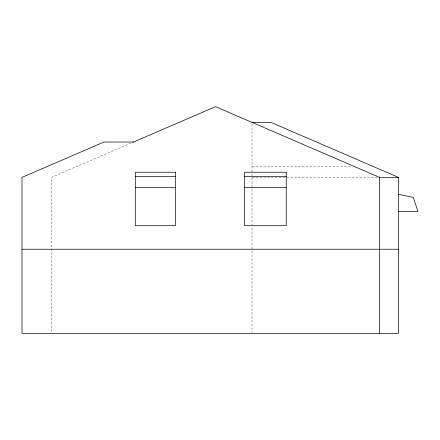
<?xml version="1.0" encoding="UTF-8"?>
<svg xmlns="http://www.w3.org/2000/svg" width="440" height="440" viewBox="0 0 440 440"><rect width="100%" height="100%" fill="white"/><g stroke="black" fill="none" stroke-linecap="round" stroke-linejoin="round"><path stroke-width="0.33" stroke-dasharray="2.2 1.65" d="M131.01 143.115L51.519 177.392L51.519 332.657M252.027 166.529L351.632 166.529M252.027 177.392L377.514 177.392M252.027 123.75L252.027 332.657"/><path stroke-width="0.66" d="M132.902 142.296L215.545 106.656L379.572 177.392L398.508 177.392L398.508 333.344L22 333.344L22 177.392L104.011 142.027L133.529 142.027M252.027 122.392L270.963 122.392L398.508 177.392M135.305 176.402L175.428 176.402M244.475 176.402L286.242 176.402M135.305 187.682L175.428 187.682M244.475 187.682L286.242 187.682M398.508 211.602L418 211.602L413.237 197.34L398.508 194.332M22 249.238L398.508 249.238M379.572 177.392L379.572 333.344M175.428 172.238L135.305 172.238L135.305 225.704L175.428 225.704L175.428 172.238M286.242 172.238L244.475 172.238L244.475 225.704L286.242 225.704L286.242 172.238"/></g></svg>
